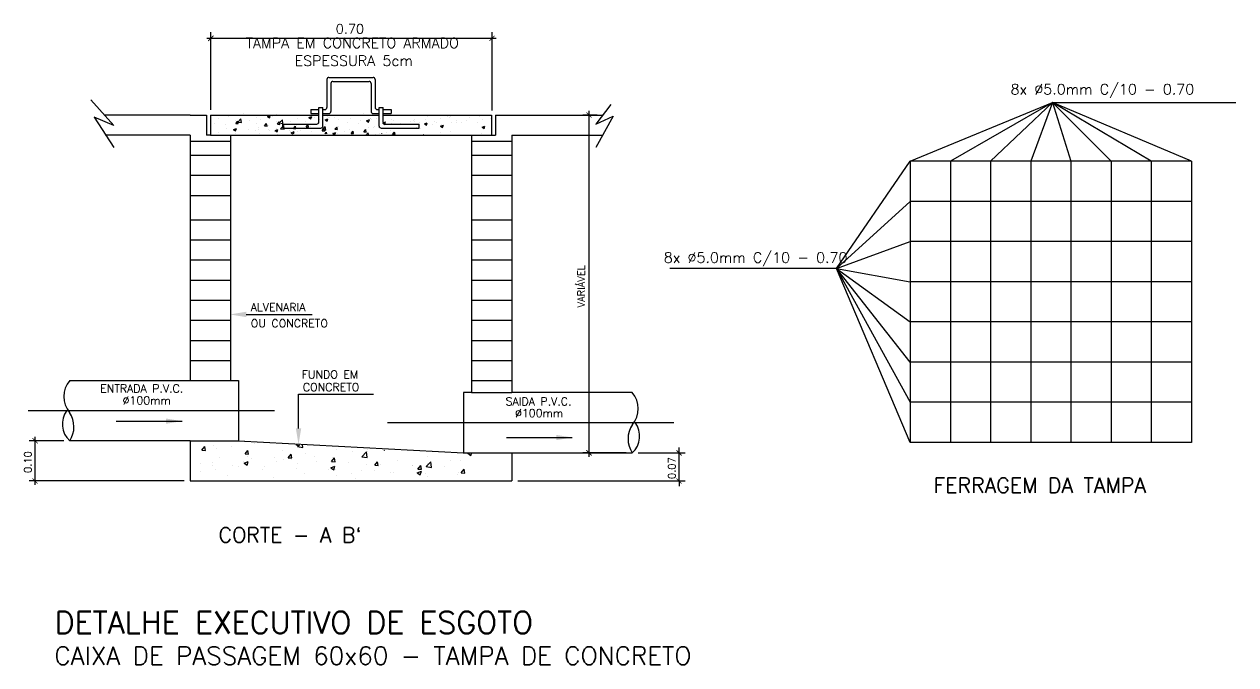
# Model space of a CAD drawing. Header units: millimetres. Extents: x -1292 to 2253, y 326 to 453.
# Drawn here: x 2216.228 to 2219.243, y 362.311 to 363.905 of the extents above; entities that cross this region are included whole.
import ezdxf
from ezdxf.enums import TextEntityAlignment as Align

# ---------------------------------------------------------------- set-up
doc = ezdxf.new("R2010")
doc.units = ezdxf.units.MM
doc.header["$LTSCALE"] = 0.5
doc.linetypes.add('CENTER2', pattern=[28.575, 19.05, -3.175, 3.175, -3.175])
for name, color, linetype in [('A-LAYOUT', 7, 'Continuous'), ('DETALLHES_CAIXAS', 6, 'Continuous'), ('TXT_1', 2, 'Continuous'), ('TXT_2', 6, 'Continuous')]:
    doc.layers.add(name, color=color, linetype=linetype)
doc.styles.add('ADITIVOCAD', font='ROMANS.shx')
doc.styles.add('ROMANS', font='romans')

msp = doc.modelspace()

# ---------------------------------------------------------------- linework, layer by layer
at = {"layer": 'A-LAYOUT', "linetype": 'ByBlock'}
for p, q in [((2216.6824, 363.8704), (2217.4024, 363.8704)), ((2216.6924, 363.6927), (2216.6924, 363.8854)), ((2217.3924, 363.6911), (2217.3924, 363.8854)), ((2217.6536, 363.6795), (2217.6186, 363.6795)), ((2217.6336, 362.8287), (2217.6336, 363.6895)), ((2216.3263, 362.8687), (2216.2401, 362.8687)), ((2216.2551, 362.7587), (2216.2551, 362.8787)), ((2217.7263, 362.8387), (2217.6186, 362.8387)), ((2217.7563, 362.8387), (2217.8727, 362.8387)), ((2217.8577, 362.8387), (2217.8577, 362.8517)), ((2217.8577, 362.7687), (2217.8577, 362.8387)), ((2216.6263, 362.7687), (2216.2401, 362.7687)), ((2217.4563, 362.7687), (2217.8727, 362.7687)), ((2217.8577, 362.7687), (2217.8577, 362.7557))]:
    msp.add_line(p, q, dxfattribs=at)
at = {"layer": 'A-LAYOUT'}
for p, q in [((2216.9813, 363.7682), (2216.9813, 363.6982)), ((2216.9863, 363.7732), (2217.0963, 363.7732)), ((2217.1013, 363.7682), (2217.1013, 363.6982)), ((2216.9913, 363.7582), (2216.9913, 363.6882)), ((2216.9963, 363.7632), (2217.0863, 363.7632)), ((2217.0913, 363.7582), (2217.0913, 363.6882)), ((2216.3935, 363.7171), (2216.4512, 363.6537)), ((2217.6879, 363.7056), (2217.6504, 363.6566)), ((2218.4328, 363.5645), (2218.7873, 363.7107)), ((2218.7873, 363.7107), (2218.5328, 363.5645)), ((2218.6328, 363.5645), (2218.7873, 363.7107)), ((2218.7873, 363.7107), (2218.7328, 363.5645)), ((2218.7873, 363.7107), (2218.9328, 363.5645)), ((2219.0328, 363.5645), (2218.7873, 363.7107)), ((2219.1328, 363.5645), (2218.7873, 363.7107)), ((2218.7873, 363.7107), (2219.2431, 363.7107)), ((2218.7873, 363.7107), (2218.8328, 363.5645)), ((2216.7367, 363.675), (2216.7367, 363.675)), ((2216.7727, 363.6822), (2216.7727, 363.6822)), ((2216.7745, 363.68), (2216.7745, 363.68)), ((2216.8261, 363.68), (2216.8261, 363.68)), ((2216.8331, 363.6757), (2216.8401, 363.6784)), ((2216.8331, 363.6757), (2216.8381, 363.6723)), ((2216.8381, 363.6723), (2216.8401, 363.6784)), ((2216.8465, 363.6755), (2216.8465, 363.6755)), ((2216.8565, 363.6804), (2216.8565, 363.6804)), ((2216.8761, 363.68), (2216.8761, 363.68)), ((2216.8779, 363.6777), (2216.8779, 363.6777)), ((2216.8795, 363.6777), (2216.8795, 363.6777)), ((2216.9295, 363.6777), (2216.9295, 363.6777)), ((2216.9365, 363.6734), (2216.9435, 363.6761)), ((2216.9413, 363.6932), (2216.9613, 363.6932)), ((2216.9413, 363.6932), (2216.9413, 363.6832)), ((2216.9413, 363.6832), (2216.9613, 363.6832)), ((2216.9415, 363.67), (2216.9435, 363.6761)), ((2216.9599, 363.6781), (2216.9599, 363.6781)), ((2216.9613, 363.6618), (2216.9613, 363.6982)), ((2216.9613, 363.6982), (2216.9713, 363.6982)), ((2216.9713, 363.6518), (2216.9713, 363.6982)), ((2216.9713, 363.6932), (2216.9763, 363.6932)), ((2216.9713, 363.6832), (2216.9863, 363.6832)), ((2216.9829, 363.6754), (2216.9829, 363.6754)), ((2217.0719, 363.6821), (2217.0719, 363.6821)), ((2217.0963, 363.6832), (2217.1113, 363.6832)), ((2217.1063, 363.6932), (2217.1113, 363.6932)), ((2217.1113, 363.6518), (2217.1113, 363.6982)), ((2217.1113, 363.6982), (2217.1213, 363.6982)), ((2217.1115, 363.6819), (2217.1115, 363.6819)), ((2217.1213, 363.6618), (2217.1213, 363.6982)), ((2217.1213, 363.6932), (2217.1413, 363.6932)), ((2217.1213, 363.6832), (2217.1413, 363.6832)), ((2217.1253, 363.6799), (2217.1253, 363.6799)), ((2217.1413, 363.6932), (2217.1413, 363.6832)), ((2217.1753, 363.6799), (2217.1753, 363.6799)), ((2217.1787, 363.6776), (2217.1787, 363.6776)), ((2217.2149, 363.6797), (2217.2149, 363.6797)), ((2217.2287, 363.6776), (2217.2287, 363.6776)), ((2217.2321, 363.6754), (2217.2321, 363.6754)), ((2217.2586, 363.6786), (2217.2586, 363.6786)), ((2217.2821, 363.6753), (2217.2821, 363.6753)), ((2217.2893, 363.6758), (2217.2893, 363.6758)), ((2217.362, 363.6763), (2217.362, 363.6763)), ((2217.6504, 363.6566), (2217.6937, 363.6768)), ((2217.6937, 363.6768), (2217.6504, 363.5989)), ((2216.4512, 363.6537), (2216.4021, 363.6739)), ((2216.4021, 363.6739), (2216.4512, 363.5989)), ((2216.7027, 363.6594), (2216.7027, 363.6594)), ((2216.7116, 363.6717), (2216.7116, 363.6717)), ((2216.7299, 363.6554), (2216.7299, 363.6554)), ((2216.7317, 363.6448), (2216.7317, 363.6448)), ((2216.7491, 363.6434), (2216.7561, 363.6461)), ((2216.7532, 363.6658), (2216.7532, 363.6658)), ((2216.7541, 363.6401), (2216.7561, 363.6461)), ((2216.7546, 363.6587), (2216.7594, 363.6644)), ((2216.7546, 363.6587), (2216.7606, 363.6582)), ((2216.7606, 363.6582), (2216.7594, 363.6644)), ((2216.7595, 363.662), (2216.7673, 363.6702)), ((2216.7595, 363.662), (2216.7684, 363.6607)), ((2216.7684, 363.6607), (2216.7673, 363.6701)), ((2216.7882, 363.6655), (2216.7882, 363.6655)), ((2216.8051, 363.6733), (2216.8051, 363.6733)), ((2216.8061, 363.6572), (2216.8061, 363.6572)), ((2216.8114, 363.6489), (2216.8114, 363.6489)), ((2216.815, 363.6694), (2216.815, 363.6694)), ((2216.8263, 363.6524), (2216.8311, 363.6582)), ((2216.8263, 363.6524), (2216.8323, 363.6519)), ((2216.8323, 363.6519), (2216.8311, 363.6582)), ((2216.8333, 363.6532), (2216.8333, 363.6532)), ((2216.8364, 363.6522), (2216.8364, 363.6522)), ((2216.8401, 363.6727), (2216.8401, 363.6727)), ((2216.8553, 363.6471), (2216.8553, 363.6471)), ((2216.8566, 363.6636), (2216.8566, 363.6636)), ((2216.858, 363.6564), (2216.8628, 363.6622)), ((2216.858, 363.6564), (2216.864, 363.6559)), ((2216.864, 363.6559), (2216.8628, 363.6622)), ((2216.8629, 363.6598), (2216.8706, 363.6679)), ((2216.8629, 363.6598), (2216.8718, 363.6584)), ((2216.8662, 363.6455), (2216.874, 363.6536)), ((2216.8662, 363.6455), (2216.8751, 363.6441)), ((2216.8705, 363.6535), (2216.8705, 363.6535)), ((2216.8718, 363.6584), (2216.8707, 363.6679)), ((2216.8713, 363.6568), (2216.9563, 363.6568)), ((2216.8713, 363.6468), (2216.8713, 363.6568)), ((2216.8713, 363.6468), (2216.9663, 363.6468)), ((2216.8751, 363.6441), (2216.874, 363.6536)), ((2216.8743, 363.6571), (2216.8743, 363.6571)), ((2216.8916, 363.6632), (2216.8916, 363.6632)), ((2216.898, 363.6461), (2216.9029, 363.6519)), ((2216.898, 363.6461), (2216.904, 363.6456)), ((2216.904, 363.6456), (2216.9029, 363.6519)), ((2216.9058, 363.6535), (2216.9058, 363.6535)), ((2216.9085, 363.6711), (2216.9085, 363.6711)), ((2216.9148, 363.6466), (2216.9148, 363.6466)), ((2216.9288, 363.6635), (2216.9288, 363.6635)), ((2216.9297, 363.6501), (2216.9345, 363.6559)), ((2216.9297, 363.6501), (2216.9357, 363.6496)), ((2216.9357, 363.6496), (2216.9345, 363.6559)), ((2216.9365, 363.6734), (2216.9415, 363.67)), ((2216.9398, 363.6499), (2216.9398, 363.6499)), ((2216.9499, 363.6732), (2216.9499, 363.6732)), ((2216.9577, 363.661), (2216.9577, 363.661)), ((2216.9587, 363.6448), (2216.9587, 363.6448)), ((2216.9625, 363.6688), (2216.9625, 363.6688)), ((2216.9696, 363.6432), (2216.9774, 363.6513)), ((2216.9698, 363.6399), (2216.9746, 363.6456)), ((2216.9739, 363.6512), (2216.9739, 363.6512)), ((2216.9757, 363.6393), (2216.9746, 363.6456)), ((2216.9768, 363.6677), (2216.9838, 363.6703)), ((2216.9768, 363.6677), (2216.9818, 363.6643)), ((2216.9785, 363.6418), (2216.9774, 363.6513)), ((2216.9777, 363.6549), (2216.9777, 363.6549)), ((2216.9818, 363.6643), (2216.9838, 363.6703)), ((2216.9862, 363.6732), (2216.9862, 363.6732)), ((2216.9871, 363.6735), (2216.9871, 363.6735)), ((2217.0004, 363.6737), (2217.0004, 363.6737)), ((2217.0014, 363.6439), (2217.0063, 363.6496)), ((2217.0074, 363.6433), (2217.0063, 363.6496)), ((2217.0091, 363.668), (2217.0091, 363.668)), ((2217.0092, 363.6512), (2217.0092, 363.6512)), ((2217.0322, 363.6612), (2217.0322, 363.6612)), ((2217.0396, 363.671), (2217.0396, 363.671)), ((2217.0611, 363.6587), (2217.0611, 363.6587)), ((2217.0659, 363.6665), (2217.0659, 363.6665)), ((2217.0802, 363.6654), (2217.0872, 363.6681)), ((2217.0802, 363.6654), (2217.0852, 363.662)), ((2217.0836, 363.6485), (2217.0836, 363.6485)), ((2217.0852, 363.662), (2217.0872, 363.6681)), ((2217.0896, 363.6709), (2217.0896, 363.6709)), ((2217.0905, 363.6713), (2217.0905, 363.6713)), ((2217.093, 363.6687), (2217.093, 363.6687)), ((2217.0982, 363.6489), (2217.0982, 363.6489)), ((2217.1001, 363.6509), (2217.1001, 363.6509)), ((2217.1038, 363.6715), (2217.1038, 363.6715)), ((2217.1096, 363.6545), (2217.1096, 363.6545)), ((2217.1103, 363.6486), (2217.1103, 363.6486)), ((2217.1125, 363.6658), (2217.1125, 363.6658)), ((2217.1163, 363.6468), (2217.2113, 363.6468)), ((2217.1205, 363.6596), (2217.1275, 363.6623)), ((2217.1205, 363.6596), (2217.1255, 363.6563)), ((2217.1255, 363.6563), (2217.1275, 363.6623)), ((2217.1263, 363.6568), (2217.2113, 363.6568)), ((2217.1419, 363.6586), (2217.1419, 363.6586)), ((2217.143, 363.6687), (2217.143, 363.6687)), ((2217.1464, 363.6664), (2217.1464, 363.6664)), ((2217.1616, 363.6557), (2217.1616, 363.6557)), ((2217.1633, 363.6592), (2217.1633, 363.6592)), ((2217.187, 363.6463), (2217.187, 363.6463)), ((2217.1883, 363.6625), (2217.1883, 363.6625)), ((2217.1964, 363.6664), (2217.1964, 363.6664)), ((2217.1998, 363.6642), (2217.1998, 363.6642)), ((2217.2003, 363.6686), (2217.2003, 363.6686)), ((2217.2035, 363.6486), (2217.2035, 363.6486)), ((2217.2113, 363.6468), (2217.2113, 363.6568)), ((2217.2122, 363.6621), (2217.2122, 363.6621)), ((2217.2137, 363.6464), (2217.2137, 363.6464)), ((2217.2239, 363.6574), (2217.2309, 363.6601)), ((2217.2239, 363.6574), (2217.2289, 363.654)), ((2217.2262, 363.6675), (2217.2262, 363.6675)), ((2217.2289, 363.654), (2217.2309, 363.6601)), ((2217.2453, 363.6563), (2217.2453, 363.6563)), ((2217.2498, 363.6642), (2217.2498, 363.6642)), ((2217.2531, 363.6619), (2217.2531, 363.6619)), ((2217.2641, 363.6696), (2217.2641, 363.6696)), ((2217.2642, 363.6516), (2217.2712, 363.6543)), ((2217.2642, 363.6516), (2217.2692, 363.6483)), ((2217.265, 363.6534), (2217.265, 363.6534)), ((2217.2667, 363.6569), (2217.2667, 363.6569)), ((2217.2692, 363.6483), (2217.2712, 363.6543)), ((2217.2854, 363.6731), (2217.2854, 363.6731)), ((2217.2917, 363.6602), (2217.2917, 363.6602)), ((2217.3032, 363.6619), (2217.3032, 363.6619)), ((2217.3037, 363.6663), (2217.3037, 363.6663)), ((2217.3156, 363.6598), (2217.3156, 363.6598)), ((2217.3296, 363.6652), (2217.3296, 363.6652)), ((2217.3354, 363.6731), (2217.3354, 363.6731)), ((2217.3565, 363.6597), (2217.3565, 363.6597)), ((2217.3675, 363.6673), (2217.3675, 363.6673)), ((2217.3676, 363.6494), (2217.3746, 363.6521)), ((2217.3676, 363.6494), (2217.3726, 363.646)), ((2217.3726, 363.646), (2217.3746, 363.6521)), ((2217.3888, 363.6708), (2217.3888, 363.6708)), ((2217.3927, 363.6735), (2217.3927, 363.6735)), ((2216.7104, 363.6356), (2216.7104, 363.6356)), ((2216.7482, 363.6406), (2216.7482, 363.6406)), ((2216.7491, 363.6434), (2216.7541, 363.6401)), ((2216.7538, 363.6335), (2216.7538, 363.6335)), ((2216.7851, 363.6426), (2216.7851, 363.6426)), ((2216.8039, 363.64), (2216.8039, 363.64)), ((2216.8122, 363.6435), (2216.8122, 363.6435)), ((2216.8138, 363.6333), (2216.8138, 363.6333)), ((2216.8351, 363.6426), (2216.8351, 363.6426)), ((2216.8385, 363.6403), (2216.8385, 363.6403)), ((2216.8516, 363.6383), (2216.8516, 363.6383)), ((2216.8525, 363.6411), (2216.8595, 363.6438)), ((2216.8525, 363.6411), (2216.8575, 363.6378)), ((2216.8572, 363.6312), (2216.8572, 363.6312)), ((2216.8575, 363.6378), (2216.8595, 363.6438)), ((2216.8885, 363.6403), (2216.8885, 363.6403)), ((2216.8919, 363.6381), (2216.8919, 363.6381)), ((2216.8928, 363.6354), (2216.8998, 363.6381)), ((2216.8928, 363.6354), (2216.8966, 363.6328)), ((2216.898, 363.6328), (2216.8998, 363.6381)), ((2216.9073, 363.6378), (2216.9073, 363.6378)), ((2216.9156, 363.6412), (2216.9156, 363.6412)), ((2216.9419, 363.638), (2216.9419, 363.638)), ((2216.9696, 363.6432), (2216.9785, 363.6418)), ((2216.9698, 363.6399), (2216.9757, 363.6393)), ((2216.9741, 363.6343), (2216.9741, 363.6343)), ((2216.9767, 363.6328), (2216.9807, 363.637)), ((2216.9812, 363.6328), (2216.9807, 363.637)), ((2216.9953, 363.6358), (2216.9953, 363.6358)), ((2216.9962, 363.6331), (2217.0032, 363.6358)), ((2216.9962, 363.6331), (2217, 363.6306)), ((2216.9986, 363.6336), (2216.9986, 363.6336)), ((2217.0014, 363.6439), (2217.0074, 363.6433)), ((2217.0014, 363.6306), (2217.0032, 363.6358)), ((2217.0079, 363.6347), (2217.0079, 363.6347)), ((2217.0253, 363.6385), (2217.0253, 363.6385)), ((2217.0372, 363.6426), (2217.0372, 363.6426)), ((2217.0415, 363.6336), (2217.0463, 363.6393)), ((2217.0415, 363.6336), (2217.0475, 363.6331)), ((2217.0475, 363.6331), (2217.0463, 363.6393)), ((2217.0732, 363.6376), (2217.078, 363.6433)), ((2217.0732, 363.6376), (2217.0791, 363.6371)), ((2217.0774, 363.632), (2217.0774, 363.632)), ((2217.0791, 363.6371), (2217.078, 363.6433)), ((2217.0801, 363.6306), (2217.0841, 363.6348)), ((2217.0846, 363.6306), (2217.0841, 363.6348)), ((2217.102, 363.6313), (2217.102, 363.6313)), ((2217.1112, 363.6325), (2217.1112, 363.6325)), ((2217.1179, 363.6328), (2217.118, 363.6331)), ((2217.1181, 363.6328), (2217.118, 363.6331)), ((2217.1287, 363.6363), (2217.1287, 363.6363)), ((2217.1406, 363.6403), (2217.1406, 363.6403)), ((2217.1449, 363.6313), (2217.1497, 363.6371)), ((2217.1449, 363.6313), (2217.1509, 363.6308)), ((2217.1509, 363.6308), (2217.1497, 363.6371)), ((2217.2212, 363.6306), (2217.2214, 363.6308)), ((2217.2215, 363.6306), (2217.2214, 363.6308)), ((2217.2629, 363.6363), (2217.2629, 363.6363)), ((2217.263, 363.6364), (2217.263, 363.6364)), ((2217.2881, 363.6397), (2217.2881, 363.6397)), ((2217.3663, 363.634), (2217.3663, 363.634)), ((2217.3664, 363.6341), (2217.3664, 363.6341)), ((2217.3915, 363.6374), (2217.3915, 363.6374)), ((2218.2496, 363.2979), (2218.4328, 363.5645)), ((2218.4328, 363.4645), (2218.2496, 363.2979)), ((2218.2496, 363.2979), (2218.4328, 363.3645)), ((2218.2496, 363.2979), (2217.8348, 363.2979)), ((2218.4328, 363.0645), (2218.2496, 363.2979)), ((2218.2496, 363.2979), (2218.4328, 363.1645)), ((2218.4328, 362.8645), (2218.2496, 363.2979)), ((2218.2496, 363.2979), (2218.4328, 362.9645)), ((2218.2496, 363.2979), (2218.4328, 363.2645)), ((2216.7804, 363.1832), (2216.9444, 363.1832)), ((2216.3413, 363.0187), (2216.6413, 363.0187)), ((2216.7413, 363.0187), (2216.7613, 363.0187)), ((2216.7613, 363.0187), (2216.7613, 362.8667)), ((2216.9107, 362.8994), (2216.9107, 362.9844)), ((2216.9107, 362.9844), (2217.0976, 362.9844)), ((2217.3213, 362.9887), (2217.3213, 362.8367)), ((2217.3413, 362.9887), (2217.3213, 362.9887)), ((2217.7413, 362.9887), (2217.4413, 362.9887)), ((2216.4568, 362.9176), (2216.6208, 362.9175)), ((2216.6413, 362.8687), (2216.3413, 362.8687)), ((2216.6929, 362.8687), (2216.6931, 362.8686)), ((2216.6931, 362.8686), (2216.6931, 362.8687)), ((2216.7752, 362.8664), (2216.7752, 362.8664)), ((2216.8007, 362.863), (2216.8007, 362.863)), ((2217.428, 362.8769), (2217.5919, 362.8769)), ((2216.6699, 362.8455), (2216.6772, 362.8542)), ((2216.6699, 362.8455), (2216.6789, 362.8448)), ((2216.6789, 362.8447), (2216.6772, 362.8541)), ((2216.6994, 362.8568), (2216.6994, 362.8568)), ((2216.7063, 362.8506), (2216.7063, 362.8506)), ((2216.7439, 362.8555), (2216.7439, 362.8555)), ((2216.7775, 362.8361), (2216.7848, 362.8447)), ((2216.7775, 362.8361), (2216.7865, 362.8353)), ((2216.7865, 362.8353), (2216.7848, 362.8447)), ((2216.8718, 362.8441), (2216.8718, 362.8441)), ((2216.8851, 362.8267), (2216.8924, 362.8353)), ((2216.8941, 362.8259), (2216.8924, 362.8353)), ((2216.9045, 362.8593), (2216.9086, 362.8566)), ((2216.9083, 362.8541), (2216.9128, 362.8588)), ((2216.9083, 362.8541), (2216.9216, 362.852)), ((2216.9087, 362.8566), (2216.9095, 362.859)), ((2216.9216, 362.852), (2216.9209, 362.8583)), ((2216.9283, 362.8383), (2216.9283, 362.8383)), ((2217.004, 362.8479), (2217.004, 362.8479)), ((2217.0451, 362.8412), (2217.0451, 362.8412)), ((2217.0684, 362.8292), (2217.08, 362.8414)), ((2217.0817, 362.8272), (2217.0801, 362.8414)), ((2217.0826, 362.8462), (2217.0826, 362.8462)), ((2217.0827, 362.8412), (2217.0827, 362.8412)), ((2217.1235, 362.8451), (2217.1242, 362.8446)), ((2217.1242, 362.8445), (2217.1244, 362.845)), ((2217.3323, 362.8376), (2217.3352, 362.8387)), ((2217.3323, 362.8376), (2217.3398, 362.8325)), ((2217.3398, 362.8325), (2217.3413, 362.8369)), ((2217.4413, 362.8387), (2217.7413, 362.8387)), ((2216.6659, 362.811), (2216.6659, 362.811)), ((2216.6968, 362.8141), (2216.6968, 362.8141)), ((2216.6976, 362.8069), (2216.6976, 362.8069)), ((2216.7144, 362.8277), (2216.7144, 362.8277)), ((2216.746, 362.8076), (2216.746, 362.8076)), ((2216.7612, 362.8039), (2216.7612, 362.8039)), ((2216.7734, 362.8165), (2216.7734, 362.8165)), ((2216.7752, 362.8132), (2216.7857, 362.8173)), ((2216.7752, 362.8132), (2216.7826, 362.8082)), ((2216.7826, 362.8082), (2216.7857, 362.8172)), ((2216.7843, 362.8291), (2216.7843, 362.8291)), ((2216.7944, 362.8243), (2216.7944, 362.8243)), ((2216.8261, 362.8042), (2216.8261, 362.8042)), ((2216.8513, 362.8277), (2216.8513, 362.8277)), ((2216.856, 362.8163), (2216.856, 362.8163)), ((2216.8745, 362.821), (2216.8745, 362.821)), ((2216.8851, 362.8267), (2216.8941, 362.8259)), ((2216.8935, 362.8213), (2216.8935, 362.8213)), ((2216.9061, 362.8008), (2216.9061, 362.8008)), ((2216.9077, 362.8112), (2216.9077, 362.8112)), ((2216.9503, 362.8288), (2216.9503, 362.8288)), ((2216.9546, 362.8176), (2216.9546, 362.8176)), ((2216.9907, 362.8012), (2217.0012, 362.8052)), ((2216.9907, 362.8012), (2216.9982, 362.7962)), ((2216.9927, 362.8173), (2216.9999, 362.8259)), ((2216.9927, 362.8173), (2217.0017, 362.8165)), ((2216.9952, 362.8262), (2216.9952, 362.8262)), ((2216.9982, 362.7962), (2217.0012, 362.8052)), ((2217.0017, 362.8165), (2217, 362.8259)), ((2217.0347, 362.8142), (2217.0347, 362.8142)), ((2217.0684, 362.8292), (2217.0817, 362.8272)), ((2217.0801, 362.8092), (2217.0801, 362.8092)), ((2217.1003, 362.8079), (2217.1075, 362.8165)), ((2217.1003, 362.8079), (2217.1093, 362.8071)), ((2217.1093, 362.8071), (2217.1075, 362.8165)), ((2217.1147, 362.8108), (2217.1147, 362.8108)), ((2217.1571, 362.8197), (2217.1571, 362.8197)), ((2217.1947, 362.807), (2217.1947, 362.807)), ((2217.1948, 362.8074), (2217.1948, 362.8074)), ((2217.2079, 362.7985), (2217.2151, 362.8071)), ((2217.2169, 362.7977), (2217.2151, 362.8071)), ((2217.2274, 362.8037), (2217.2274, 362.8037)), ((2217.2285, 362.8044), (2217.2401, 362.8166)), ((2217.2285, 362.8044), (2217.2418, 362.8024)), ((2217.2323, 362.8119), (2217.2323, 362.8119)), ((2217.2329, 362.8293), (2217.2329, 362.8293)), ((2217.2418, 362.8023), (2217.2401, 362.8166)), ((2217.2749, 362.804), (2217.2749, 362.804)), ((2217.2891, 362.8194), (2217.2891, 362.8194)), ((2217.3149, 362.8187), (2217.3149, 362.8187)), ((2216.6669, 362.7914), (2216.6669, 362.7914)), ((2216.7044, 362.7964), (2216.7044, 362.7964)), ((2216.7328, 362.7811), (2216.7328, 362.7811)), ((2216.8202, 362.7962), (2216.8202, 362.7962)), ((2216.8494, 362.7778), (2216.8494, 362.7778)), ((2216.9265, 362.7883), (2216.9265, 362.7883)), ((2216.9862, 362.7974), (2216.9862, 362.7974)), ((2217.0022, 362.7979), (2217.0022, 362.7979)), ((2217.0056, 362.7821), (2217.0056, 362.7821)), ((2217.0432, 362.787), (2217.0432, 362.787)), ((2217.0525, 362.7737), (2217.0525, 362.7737)), ((2217.0663, 362.794), (2217.0663, 362.794)), ((2217.1, 362.7945), (2217.1, 362.7945)), ((2217.14, 362.7887), (2217.14, 362.7887)), ((2217.1464, 362.7907), (2217.1464, 362.7907)), ((2217.2063, 362.7892), (2217.2168, 362.7932)), ((2217.2063, 362.7892), (2217.2138, 362.7842)), ((2217.2079, 362.7985), (2217.2169, 362.7977)), ((2217.2138, 362.7842), (2217.2168, 362.7932)), ((2217.2264, 362.7873), (2217.2264, 362.7873)), ((2217.2311, 362.7794), (2217.2311, 362.7794)), ((2217.3065, 362.7839), (2217.3065, 362.7839)), ((2217.309, 362.7907), (2217.309, 362.7907)), ((2217.3155, 362.7891), (2217.3227, 362.7977)), ((2217.3155, 362.7891), (2217.3244, 362.7883)), ((2217.3245, 362.7883), (2217.3227, 362.7977)), ((2216.6591, 362.7687), (2216.6596, 362.7689)), ((2216.6596, 362.7687), (2216.6596, 362.7689)), ((2216.9109, 362.7696), (2216.9109, 362.7696)), ((2217.1553, 362.7698), (2217.1553, 362.7698))]:
    msp.add_line(p, q, dxfattribs=at)
at = {"layer": 'A-LAYOUT', "linetype": 'CENTER2'}
for p, q in [((2216.2382, 362.9437), (2216.8507, 362.9437)), ((2217.8443, 362.9137), (2217.1318, 362.9137))]:
    msp.add_line(p, q, dxfattribs=at)
at = {"layer": 'A-LAYOUT', "linetype": 'ByBlock', "const_width": 0.00195}
for points in [[(2216.6989, 363.8769), (2216.6859, 363.8639)], [(2217.3859, 363.8639), (2217.3989, 363.8769)], [(2217.6401, 363.673), (2217.6271, 363.686)], [(2216.2616, 362.8622), (2216.2486, 362.8752)], [(2217.6271, 362.8452), (2217.6401, 362.8322)], [(2217.8512, 362.8452), (2217.8642, 362.8322)], [(2216.2486, 362.7752), (2216.2616, 362.7622)], [(2217.8642, 362.7622), (2217.8512, 362.7752)]]:
    msp.add_lwpolyline(points, dxfattribs=at)
at = {"layer": 'A-LAYOUT'}
for centre, radius, start, end in [((2216.9863, 363.7682), 0.005, 90, 180), ((2217.0963, 363.7682), 0.005, 360, 90), ((2216.9963, 363.7582), 0.005, 90, 180), ((2217.0863, 363.7582), 0.005, 0, 90), ((2216.9763, 363.6982), 0.005, 270, 0), ((2216.9863, 363.6882), 0.005, 270, 0), ((2217.0963, 363.6882), 0.005, 180, 270), ((2217.1063, 363.6982), 0.005, 180, 270), ((2216.9563, 363.6618), 0.005, 270, 0), ((2216.9663, 363.6518), 0.005, 270, 0), ((2217.1163, 363.6518), 0.005, 180, 270), ((2217.1263, 363.6618), 0.005, 180, 270), ((2216.3881, 362.9786), 0.0617, 139.479, 220.1167), ((2217.6944, 362.9486), 0.0617, 319.8833, 40.521), ((2216.3789, 362.9102), 0.0561, 142.6939, 227.8378), ((2216.289, 362.9036), 0.0628, 326.2599, 34.1998), ((2217.7935, 362.8736), 0.0628, 145.8002, 213.7401), ((2217.7036, 362.8802), 0.0561, 312.1622, 37.3061)]:
    msp.add_arc(centre, radius, start, end, dxfattribs=at)
for points in [[(2216.7804, 363.1765), (2216.7804, 363.1899), (2216.7404, 363.1832)], [(2216.5808, 362.9242), (2216.5808, 362.9109), (2216.6208, 362.9175)], [(2216.9173, 362.8994), (2216.904, 362.8994), (2216.9107, 362.8594)], [(2217.5519, 362.8835), (2217.5519, 362.8702), (2217.5919, 362.8769)]]:
    msp.add_solid(points, dxfattribs=at)
at = {"layer": 'DETALLHES_CAIXAS'}
for p, q in [((2216.6413, 363.6795), (2216.4277, 363.6795)), ((2216.6413, 363.6795), (2216.6813, 363.6795)), ((2216.6813, 363.6795), (2216.6813, 363.6295)), ((2216.6913, 363.6795), (2216.9613, 363.6795)), ((2216.6913, 363.6795), (2216.6913, 363.6295)), ((2216.9713, 363.6795), (2217.1113, 363.6795)), ((2217.0713, 363.6795), (2217.1113, 363.6795)), ((2217.1213, 363.6795), (2217.3913, 363.6795)), ((2217.3913, 363.6795), (2217.3913, 363.6295)), ((2217.4013, 363.6795), (2217.4413, 363.6795)), ((2217.4013, 363.6795), (2217.4013, 363.6295)), ((2217.4413, 363.6795), (2217.6686, 363.6795)), ((2216.6413, 363.6295), (2216.4298, 363.6295)), ((2216.6413, 363.6295), (2216.6413, 363.3187)), ((2216.6413, 363.6145), (2216.7413, 363.6145)), ((2216.6913, 363.6295), (2216.6813, 363.6295)), ((2216.6913, 363.6295), (2217.3913, 363.6295)), ((2216.7413, 363.6295), (2216.7413, 363.3187)), ((2217.3413, 363.6295), (2217.3413, 363.3187)), ((2217.3413, 363.6145), (2217.4413, 363.6145)), ((2217.3913, 363.6295), (2217.4013, 363.6295)), ((2217.4413, 363.6295), (2217.4413, 363.3187)), ((2217.4413, 363.6295), (2217.6686, 363.6295)), ((2216.6413, 363.5795), (2216.7413, 363.5795)), ((2217.3413, 363.5795), (2217.4413, 363.5795)), ((2218.4328, 363.5645), (2218.4328, 362.8645)), ((2219.1328, 363.5645), (2218.4328, 363.5645)), ((2218.5328, 363.5645), (2218.5328, 362.8645)), ((2218.6328, 363.5645), (2218.6328, 362.8645)), ((2218.7328, 363.5645), (2218.7328, 362.8645)), ((2218.8328, 363.5645), (2218.8328, 362.8645)), ((2218.9328, 363.5645), (2218.9328, 362.8645)), ((2219.0328, 363.5645), (2219.0328, 362.8645)), ((2219.1328, 363.5645), (2219.1328, 362.8645)), ((2216.6413, 363.5295), (2216.7413, 363.5295)), ((2217.3413, 363.5295), (2217.4413, 363.5295)), ((2216.6413, 363.4795), (2216.7413, 363.4795)), ((2217.3413, 363.4795), (2217.4413, 363.4795)), ((2219.1328, 363.4645), (2218.4328, 363.4645)), ((2216.6413, 363.4187), (2216.7413, 363.4187)), ((2217.3413, 363.4187), (2217.4413, 363.4187)), ((2216.6413, 363.3687), (2216.7413, 363.3687)), ((2217.3413, 363.3687), (2217.4413, 363.3687)), ((2219.1328, 363.3645), (2218.4328, 363.3645)), ((2216.6413, 363.3187), (2216.6413, 363.0187)), ((2216.6413, 363.3187), (2216.7413, 363.3187)), ((2216.7413, 363.3187), (2216.7413, 363.0187)), ((2217.3413, 363.3187), (2217.3413, 362.9887)), ((2217.3413, 363.3187), (2217.4413, 363.3187)), ((2217.4413, 363.3187), (2217.4413, 362.9887)), ((2216.6413, 363.2687), (2216.7413, 363.2687)), ((2217.3413, 363.2687), (2217.4413, 363.2687)), ((2219.1328, 363.2645), (2218.4328, 363.2645)), ((2216.6413, 363.2187), (2216.7413, 363.2187)), ((2217.3413, 363.2187), (2217.4413, 363.2187)), ((2216.6413, 363.1687), (2216.7413, 363.1687)), ((2217.3413, 363.1687), (2217.4413, 363.1687)), ((2219.1328, 363.1645), (2218.4328, 363.1645)), ((2216.6413, 363.1187), (2216.7413, 363.1187)), ((2217.3413, 363.1187), (2217.4413, 363.1187)), ((2216.6413, 363.0687), (2216.7413, 363.0687)), ((2217.3413, 363.0687), (2217.4413, 363.0687)), ((2219.1328, 363.0645), (2218.4328, 363.0645)), ((2216.6413, 363.0187), (2216.7413, 363.0187)), ((2217.3413, 363.0187), (2217.4413, 363.0187)), ((2217.3413, 362.9887), (2217.4413, 362.9887)), ((2219.1328, 362.9645), (2218.4328, 362.9645)), ((2216.6413, 362.8687), (2216.6413, 362.7687)), ((2216.6413, 362.8687), (2216.7613, 362.8687)), ((2216.7613, 362.8687), (2217.3213, 362.8387)), ((2219.1328, 362.8645), (2218.4328, 362.8645)), ((2217.3213, 362.8387), (2217.4413, 362.8387)), ((2217.4413, 362.8387), (2217.4413, 362.7687)), ((2216.6413, 362.7687), (2217.4413, 362.7687))]:
    msp.add_line(p, q, dxfattribs=at)

# ---------------------------------------------------------------- texts
at = {"layer": 'A-LAYOUT', "style": 'ROMANS'}
msp.add_text('0.70', height=0.0234, dxfattribs=at).set_placement((2217.0034, 363.8821))
for s, height, p in [('TAMPA EM CONCRETO ARMADO', 0.026, (2216.7794, 363.8589)), ('ESPESSURA 5cm', 0.026, (2216.9011, 363.8146)), ('8x %%C5.0mm C/10 - 0.70', 0.026, (2218.6828, 363.7436)), ('8x %%C5.0mm C/10 - 0.70', 0.026, (2217.8198, 363.3247)), ('ALVENARIA', 0.02, (2216.7918, 363.201)), ('OU CONCRETO', 0.02, (2216.7918, 363.1611)), ('FUNDO EM', 0.02, (2216.9186, 363.0339)), ('CONCRETO', 0.02, (2216.9215, 363.0022)), ('ENTRADA P.V.C. ', 0.02, (2216.4172, 362.9988)), ('%%C100mm', 0.02, (2216.4729, 362.9693)), ('SAIDA P.V.C.', 0.02, (2217.4261, 362.9667)), ('%%C100mm', 0.02, (2217.4495, 362.9375))]:
    msp.add_text(s, height=height, dxfattribs=at).set_placement(p, align=Align.MIDDLE_LEFT)
for s, p in [('VARIÁVEL', (2217.6229, 363.2004)), ('0.10', (2216.2461, 362.7887)), ('0.07', (2217.8487, 362.7737))]:
    msp.add_text(s, height=0.018, rotation=90, dxfattribs=at).set_placement(p)
at = {"layer": 'TXT_1', "style": 'ADITIVOCAD'}
for s, p in [('FERRAGEM DA TAMPA', (2218.7557, 362.7578)), ('CORTE - A B`', (2216.89, 362.6344))]:
    msp.add_text(s, height=0.0375, dxfattribs=at).set_placement(p, align=Align.MIDDLE)
at = {"layer": 'TXT_2', "style": 'ADITIVOCAD'}
for s, height, p in [('DETALHE EXECUTIVO DE ESGOTO', 0.055, (2216.304, 362.3891)), ('CAIXA DE PASSAGEM 60x60 - TAMPA DE CONCRETO', 0.045, (2216.3032, 362.3113))]:
    msp.add_text(s, height=height, dxfattribs=at).set_placement(p)

doc.saveas('drawing.dxf')
